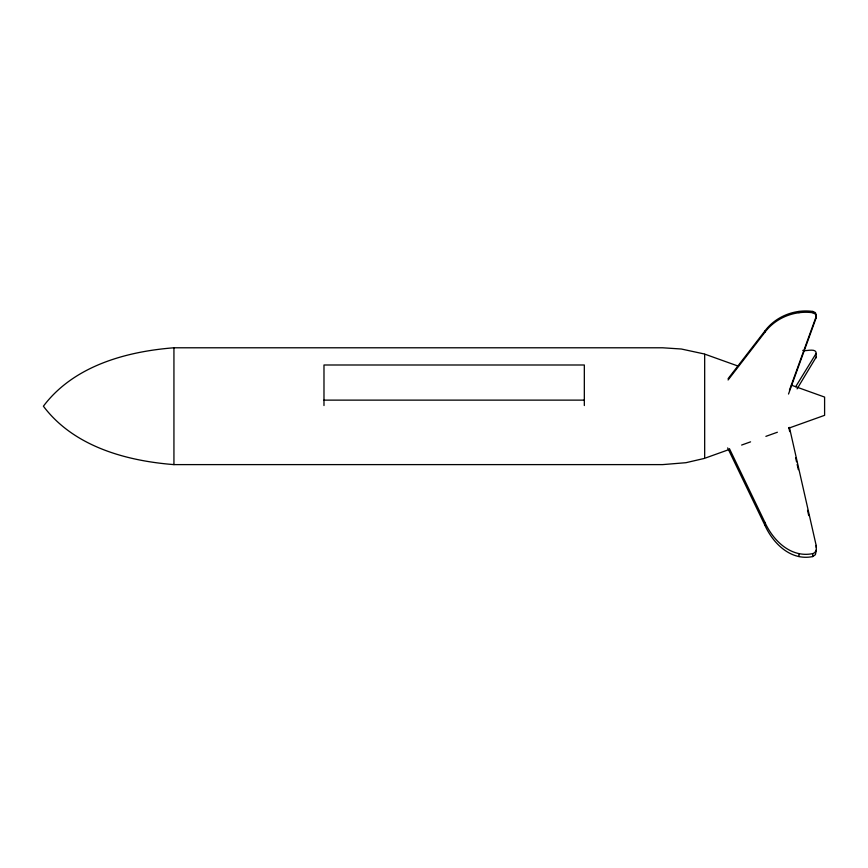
<?xml version="1.0" encoding="UTF-8"?>
<svg xmlns="http://www.w3.org/2000/svg" width="868" height="868" viewBox="0 0 868 868"><rect width="100%" height="100%" fill="white"/><g stroke="black" fill="none" stroke-linecap="round" stroke-linejoin="round"><path stroke-width="1.3" d="M816.387 550.269L815.377 554.706L812.763 556.562C790.965 561.086 773.149 543.607 764.947 525.357L727.666 447.942M788.513 394.039L816.159 317.851L815.746 314.368L812.763 312.74C794.762 310.256 775.862 317.634 764.947 332.216L728.089 379.989M789.435 390.199L816.159 316.549L816.159 317.851M795.674 386.705L816.159 353.406C816.408 347.536 805.233 351.692 802.748 350.39M797.084 388.886L816.365 356.813M728.089 378.687L764.947 330.925C775.862 316.332 794.762 308.954 812.763 311.438L815.377 312.599L816.387 315.366M728.87 449.624L704.675 458.293L704.675 354.101L737.8 365.971M741.63 445.056L750.57 441.855M765.88 436.365L777.37 432.242M788.86 428.13L824.6 415.327L824.6 397.077L791.41 385.186M704.165 458.467L685.937 462.698L662.642 464.608L173.936 464.608C125.947 460.865 73.661 446.445 43.4 406.202C73.661 365.96 125.947 351.529 173.936 347.786L662.642 347.786L681.315 349.012L704.165 353.938M729.413 448.615L764.947 522.406C773.149 540.655 790.965 558.135 812.763 553.61C816.267 552.959 816.766 548.305 816.159 545.419L789.413 427.371M323.981 400.126L584.327 400.126M788.828 427.696L789.717 431.635M795.652 457.87L796.542 461.798M797.139 464.423L798.332 469.675M807.544 510.33L808.726 515.581M816.159 353.406L816.159 357.876M816.159 545.419L816.159 547.382M812.763 311.438L812.763 312.74M812.763 553.61L812.763 556.562M798.994 311.438L798.994 312.74M798.994 553.61L798.994 556.562M764.947 330.925L764.947 332.216M764.947 522.406L764.947 525.357M584.327 405.54L584.327 364.994L323.981 364.994L323.981 405.54M173.936 347.786L173.936 464.608"/></g></svg>
